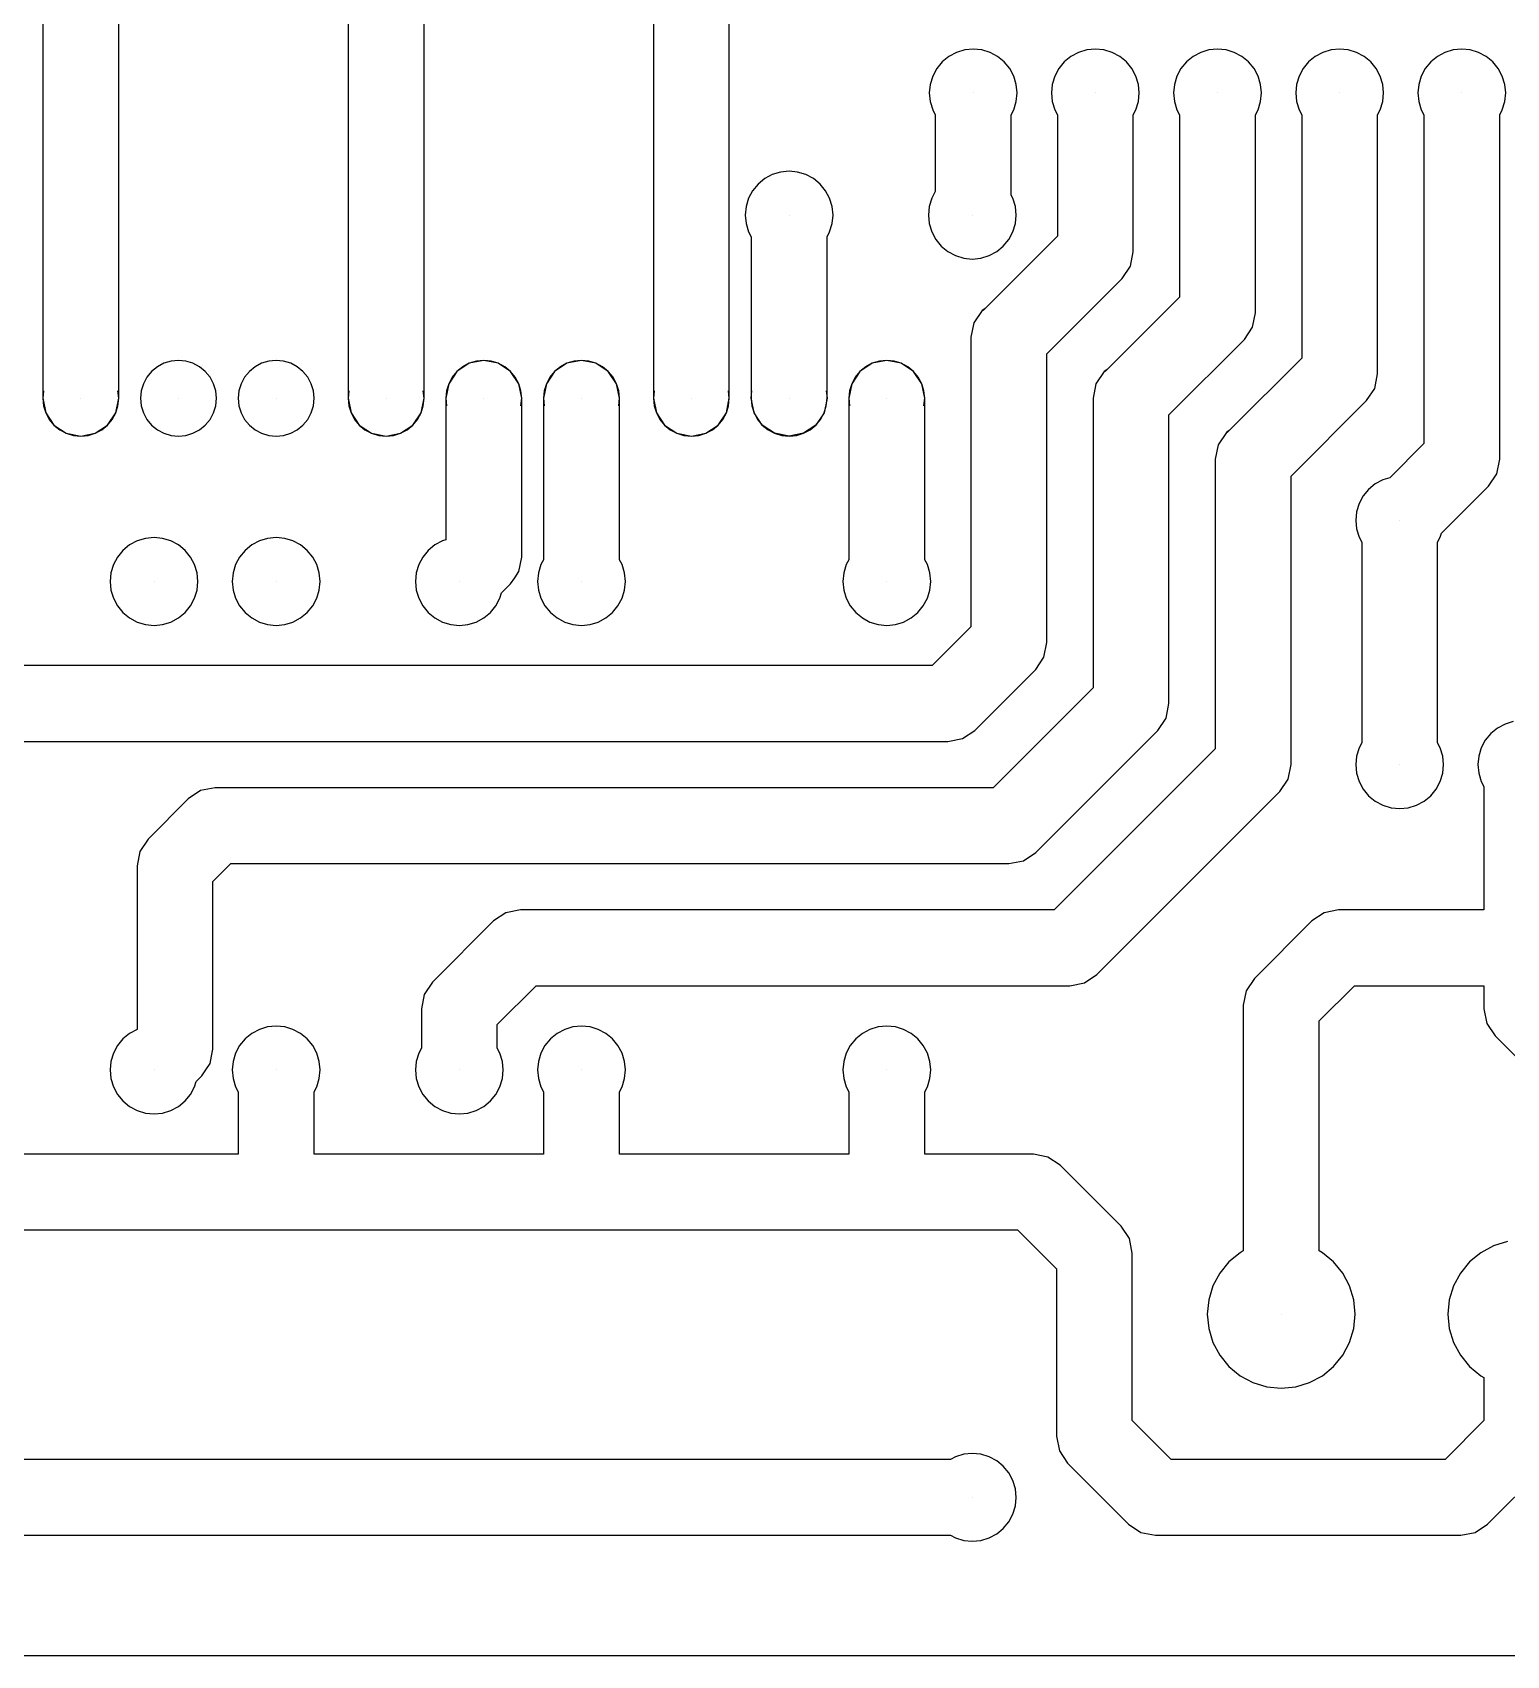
# Model space of a CAD drawing. Extents: x 1.8 to 92.2, y 1.8 to 69.3.
# Drawn here: x 22.36 to 53.02, y 1.79 to 35.55 of the extents above; entities that cross this region are included whole.
import ezdxf

# ---------------------------------------------------------------- set-up
doc = ezdxf.new("R2010")
doc.units = 0
doc.header["$LTSCALE"] = 0.000394
doc.header["$PDMODE"] = 35
doc.header["$PDSIZE"] = 0.000315
doc.layers.add('PLAN_1', color=7, linetype='CONTINUOUS')

msp = doc.modelspace()

# ---------------------------------------------------------------- linework, layer by layer
at = {"layer": 'PLAN_1', "color": 7}
for p, q in [((30.506939, 27.939997), (30.506939, 41.401997)), ((28.929001, 41.075199), (28.929001, 27.939997)), ((36.856937, 27.939997), (36.856937, 38.861996)), ((35.279003, 38.535194), (35.279003, 27.939997)), ((22.579002, 36.067997), (22.579002, 27.939997)), ((24.156944, 27.939997), (24.156944, 35.741199)), ((41.580738, 35.133892), (41.422817, 35.049484)), ((41.75209, 35.185875), (41.580738, 35.133892)), ((41.93029, 35.203423), (41.75209, 35.185875)), ((42.10849, 35.185875), (41.93029, 35.203423)), ((42.279842, 35.133892), (42.10849, 35.185875)), ((42.437763, 35.049484), (42.279842, 35.133892)), ((44.120739, 35.133892), (43.962818, 35.049484)), ((44.292091, 35.185875), (44.120739, 35.133892)), ((44.470291, 35.203423), (44.292091, 35.185875)), ((44.648491, 35.185875), (44.470291, 35.203423)), ((44.819843, 35.133892), (44.648491, 35.185875)), ((44.977764, 35.049484), (44.819843, 35.133892)), ((46.66074, 35.133892), (46.502819, 35.049484)), ((46.832092, 35.185875), (46.66074, 35.133892)), ((47.010292, 35.203423), (46.832092, 35.185875)), ((47.188492, 35.185875), (47.010292, 35.203423)), ((47.359844, 35.133892), (47.188492, 35.185875)), ((47.517765, 35.049484), (47.359844, 35.133892)), ((49.200737, 35.133892), (49.042816, 35.049484)), ((49.372089, 35.185875), (49.200737, 35.133892)), ((49.550289, 35.203423), (49.372089, 35.185875)), ((49.728489, 35.185875), (49.550289, 35.203423)), ((49.899841, 35.133892), (49.728489, 35.185875)), ((50.057762, 35.049484), (49.899841, 35.133892)), ((51.740738, 35.133892), (51.582817, 35.049484)), ((51.91209, 35.185875), (51.740738, 35.133892)), ((52.09029, 35.203423), (51.91209, 35.185875)), ((52.26849, 35.185875), (52.09029, 35.203423)), ((52.439842, 35.133892), (52.26849, 35.185875)), ((52.597763, 35.049484), (52.439842, 35.133892)), ((41.170803, 34.79747), (41.086395, 34.639549)), ((41.284401, 34.935886), (41.170803, 34.79747)), ((41.422817, 35.049484), (41.284401, 34.935886)), ((42.57618, 34.935886), (42.437763, 35.049484)), ((42.689777, 34.79747), (42.57618, 34.935886)), ((42.774185, 34.639549), (42.689777, 34.79747)), ((43.710804, 34.79747), (43.626396, 34.639549)), ((43.824402, 34.935886), (43.710804, 34.79747)), ((43.962818, 35.049484), (43.824402, 34.935886)), ((45.11618, 34.935886), (44.977764, 35.049484)), ((45.229778, 34.79747), (45.11618, 34.935886)), ((45.314186, 34.639549), (45.229778, 34.79747)), ((46.250805, 34.79747), (46.166397, 34.639549)), ((46.364403, 34.935886), (46.250805, 34.79747)), ((46.502819, 35.049484), (46.364403, 34.935886)), ((47.656181, 34.935886), (47.517765, 35.049484)), ((47.769779, 34.79747), (47.656181, 34.935886)), ((47.854187, 34.639549), (47.769779, 34.79747)), ((48.790802, 34.79747), (48.706394, 34.639549)), ((48.9044, 34.935886), (48.790802, 34.79747)), ((49.042816, 35.049484), (48.9044, 34.935886)), ((50.196178, 34.935886), (50.057762, 35.049484)), ((50.309776, 34.79747), (50.196178, 34.935886)), ((50.394184, 34.639549), (50.309776, 34.79747)), ((51.330803, 34.79747), (51.246395, 34.639549)), ((51.444401, 34.935886), (51.330803, 34.79747)), ((51.582817, 35.049484), (51.444401, 34.935886)), ((52.736179, 34.935886), (52.597763, 35.049484)), ((52.849777, 34.79747), (52.736179, 34.935886)), ((52.934185, 34.639549), (52.849777, 34.79747)), ((41.034412, 34.468197), (41.016861, 34.289997)), ((41.086395, 34.639549), (41.034412, 34.468197)), ((42.826168, 34.468197), (42.774185, 34.639549)), ((42.843716, 34.289997), (42.826168, 34.468197)), ((43.574413, 34.468197), (43.556862, 34.289997)), ((43.626396, 34.639549), (43.574413, 34.468197)), ((45.366169, 34.468197), (45.314186, 34.639549)), ((45.383717, 34.289997), (45.366169, 34.468197)), ((46.114414, 34.468197), (46.096863, 34.289997)), ((46.166397, 34.639549), (46.114414, 34.468197)), ((47.90617, 34.468197), (47.854187, 34.639549)), ((47.923717, 34.289997), (47.90617, 34.468197)), ((48.654411, 34.468197), (48.636864, 34.289997)), ((48.706394, 34.639549), (48.654411, 34.468197)), ((50.446167, 34.468197), (50.394184, 34.639549)), ((50.463715, 34.289997), (50.446167, 34.468197)), ((51.194412, 34.468197), (51.176865, 34.289997)), ((51.246395, 34.639549), (51.194412, 34.468197)), ((52.986168, 34.468197), (52.934185, 34.639549)), ((53.003716, 34.289997), (52.986168, 34.468197)), ((41.016861, 34.289997), (41.034412, 34.111797)), ((41.034412, 34.111797), (41.086395, 33.940445)), ((42.774185, 33.940445), (42.826168, 34.111797)), ((42.826168, 34.111797), (42.843716, 34.289997)), ((43.556862, 34.289997), (43.574413, 34.111797)), ((43.574413, 34.111797), (43.626396, 33.940445)), ((45.314186, 33.940445), (45.366169, 34.111797)), ((45.366169, 34.111797), (45.383717, 34.289997)), ((46.096863, 34.289997), (46.114414, 34.111797)), ((46.114414, 34.111797), (46.166397, 33.940445)), ((47.854187, 33.940445), (47.90617, 34.111797)), ((47.90617, 34.111797), (47.923717, 34.289997)), ((48.636864, 34.289997), (48.654411, 34.111797)), ((48.654411, 34.111797), (48.706394, 33.940445)), ((50.394184, 33.940445), (50.446167, 34.111797)), ((50.446167, 34.111797), (50.463715, 34.289997)), ((51.176865, 34.289997), (51.194412, 34.111797)), ((51.194412, 34.111797), (51.246395, 33.940445)), ((52.934185, 33.940445), (52.986168, 34.111797)), ((52.986168, 34.111797), (53.003716, 34.289997)), ((41.086395, 33.940445), (41.141323, 33.837681)), ((41.141323, 33.837681), (41.141323, 32.240337)), ((42.719257, 33.837681), (42.774185, 33.940445)), ((42.719257, 32.164299), (42.719257, 33.837681)), ((43.626396, 33.940445), (43.681324, 33.837681)), ((43.681324, 33.837681), (43.681324, 31.314798)), ((45.259258, 33.837681), (45.314186, 33.940445)), ((45.259258, 30.987997), (45.259258, 33.837681)), ((46.166397, 33.940445), (46.221325, 33.837681)), ((46.221325, 33.837681), (46.221325, 30.044798)), ((47.799259, 33.837681), (47.854187, 33.940445)), ((47.799259, 29.717997), (47.799259, 33.837681)), ((48.706394, 33.940445), (48.761322, 33.837681)), ((48.761322, 33.837681), (48.761322, 28.774799)), ((50.339256, 33.837681), (50.394184, 33.940445)), ((50.339256, 28.447998), (50.339256, 33.837681)), ((51.246395, 33.940445), (51.301323, 33.837681)), ((51.301323, 33.837681), (51.301323, 26.996799)), ((52.879257, 33.837681), (52.934185, 33.940445)), ((52.879257, 26.669998), (52.879257, 33.837681)), ((37.592499, 32.509483), (37.454082, 32.395889)), ((37.75042, 32.593895), (37.592499, 32.509483)), ((37.921772, 32.645874), (37.75042, 32.593895)), ((38.099972, 32.663425), (37.921772, 32.645874)), ((38.278172, 32.645874), (38.099972, 32.663425)), ((38.449524, 32.593895), (38.278172, 32.645874)), ((38.607445, 32.509483), (38.449524, 32.593895)), ((38.745861, 32.395889), (38.607445, 32.509483)), ((37.256077, 32.099552), (37.204094, 31.9282)), ((37.340485, 32.257473), (37.256077, 32.099552)), ((37.454082, 32.395889), (37.340485, 32.257473)), ((38.859459, 32.257469), (38.745861, 32.395889)), ((38.943867, 32.099552), (38.859459, 32.257469)), ((38.99585, 31.9282), (38.943867, 32.099552)), ((41.066074, 32.099552), (41.014091, 31.9282)), ((41.141323, 32.240337), (41.066074, 32.099552)), ((42.753864, 32.099552), (42.719257, 32.164299)), ((42.805847, 31.9282), (42.753864, 32.099552)), ((37.204094, 31.9282), (37.186546, 31.749998)), ((37.186546, 31.749998), (37.204094, 31.571796)), ((39.013397, 31.749998), (38.99585, 31.9282)), ((38.99585, 31.571796), (39.013397, 31.749998)), ((41.014091, 31.9282), (40.996544, 31.749998)), ((40.996544, 31.749998), (41.014091, 31.571796)), ((42.823395, 31.749998), (42.805847, 31.9282)), ((42.805847, 31.571796), (42.823395, 31.749998)), ((37.204094, 31.571796), (37.256077, 31.400444)), ((37.256077, 31.400444), (37.311005, 31.29768)), ((38.888939, 31.29768), (38.943867, 31.400444)), ((38.943867, 31.400444), (38.99585, 31.571796)), ((41.014091, 31.571796), (41.066074, 31.400444)), ((41.066074, 31.400444), (41.150482, 31.242525)), ((42.669456, 31.242525), (42.753864, 31.400444)), ((42.753864, 31.400444), (42.805847, 31.571796)), ((37.311005, 31.29768), (37.311005, 27.939997)), ((38.888939, 27.939997), (38.888939, 31.29768)), ((41.150482, 31.242525), (41.26408, 31.104107)), ((41.26408, 31.104107), (41.402496, 30.990511)), ((43.681324, 31.314798), (42.175327, 29.808802)), ((42.417442, 30.990511), (42.555859, 31.104107)), ((42.555859, 31.104107), (42.669456, 31.242525)), ((41.402496, 30.990511), (41.560417, 30.906101)), ((41.560417, 30.906101), (41.73177, 30.854122)), ((41.73177, 30.854122), (41.909969, 30.836571)), ((41.909969, 30.836571), (42.088169, 30.854122)), ((42.088169, 30.854122), (42.259521, 30.906101)), ((42.259521, 30.906101), (42.417442, 30.990511)), ((45.199203, 30.686073), (45.259258, 30.987997)), ((43.460938, 28.862875), (45.028992, 30.431334)), ((45.028992, 30.431334), (45.199203, 30.686073)), ((42.114086, 29.767881), (41.943058, 29.511923)), ((42.175327, 29.808802), (42.114086, 29.767881)), ((42.134407, 29.767881), (42.175327, 29.808802)), ((46.221325, 30.044798), (44.715336, 28.538809)), ((47.739204, 29.416073), (47.799259, 29.717997)), ((41.943058, 29.511923), (41.883003, 29.209997)), ((47.568993, 29.161333), (47.739204, 29.416073)), ((41.883003, 29.209997), (41.883003, 23.1868)), ((46.000935, 27.592871), (47.568993, 29.161333)), ((25.246071, 28.713804), (25.098068, 28.668907)), ((25.399994, 28.728964), (25.246071, 28.713804)), ((25.553917, 28.713804), (25.399994, 28.728964)), ((25.70192, 28.668907), (25.553917, 28.713804)), ((27.278046, 28.713804), (27.130043, 28.668907)), ((27.431969, 28.728964), (27.278046, 28.713804)), ((27.585892, 28.713804), (27.431969, 28.728964)), ((27.733894, 28.668907), (27.585892, 28.713804)), ((31.749969, 28.728964), (31.448044, 28.668907)), ((31.59605, 28.713804), (31.448044, 28.668907)), ((31.749969, 28.728964), (31.59605, 28.713804)), ((31.903889, 28.713804), (31.749969, 28.728964)), ((32.051895, 28.668907), (31.749969, 28.728964)), ((32.051895, 28.668907), (31.903889, 28.713804)), ((33.781971, 28.728964), (33.480045, 28.668907)), ((33.628052, 28.713804), (33.480045, 28.668907)), ((33.781971, 28.728964), (33.628052, 28.713804)), ((33.93589, 28.713804), (33.781971, 28.728964)), ((34.083897, 28.668907), (33.781971, 28.728964)), ((34.083897, 28.668907), (33.93589, 28.713804)), ((40.131969, 28.728964), (39.830044, 28.668907)), ((39.97805, 28.713804), (39.830044, 28.668907)), ((40.131969, 28.728964), (39.97805, 28.713804)), ((40.285889, 28.713804), (40.131969, 28.728964)), ((40.433895, 28.668907), (40.131969, 28.728964)), ((40.433895, 28.668907), (40.285889, 28.713804)), ((43.460938, 22.859999), (43.460938, 28.862875)), ((48.761322, 28.774799), (47.255325, 27.268803)), ((24.743988, 28.378323), (24.671082, 28.241922)), ((24.84211, 28.497881), (24.743988, 28.378323)), ((24.96167, 28.595999), (24.84211, 28.497881)), ((25.098068, 28.668907), (24.96167, 28.595999)), ((25.838318, 28.595999), (25.70192, 28.668907)), ((25.957878, 28.497881), (25.838318, 28.595999)), ((26.056, 28.378323), (25.957878, 28.497881)), ((26.128906, 28.241922), (26.056, 28.378323)), ((26.775963, 28.378323), (26.703056, 28.241922)), ((26.874084, 28.497881), (26.775963, 28.378323)), ((26.993645, 28.595999), (26.874084, 28.497881)), ((27.130043, 28.668907), (26.993645, 28.595999)), ((27.870293, 28.595999), (27.733894, 28.668907)), ((27.989853, 28.497881), (27.870293, 28.595999)), ((28.087975, 28.378323), (27.989853, 28.497881)), ((28.160881, 28.241922), (28.087975, 28.378323)), ((31.192085, 28.497881), (31.021057, 28.241922)), ((31.093967, 28.378323), (31.021057, 28.241922)), ((31.192085, 28.497881), (31.093967, 28.378323)), ((31.448044, 28.668907), (31.192085, 28.497881)), ((31.311642, 28.595999), (31.192085, 28.497881)), ((31.448044, 28.668907), (31.311642, 28.595999)), ((32.188297, 28.595999), (32.051895, 28.668907)), ((32.307854, 28.497881), (32.051895, 28.668907)), ((32.307854, 28.497881), (32.188297, 28.595999)), ((32.405972, 28.378323), (32.307854, 28.497881)), ((32.478882, 28.241922), (32.307854, 28.497881)), ((32.478882, 28.241922), (32.405972, 28.378323)), ((33.224087, 28.497881), (33.053059, 28.241922)), ((33.125969, 28.378323), (33.053059, 28.241922)), ((33.224087, 28.497881), (33.125969, 28.378323)), ((33.480045, 28.668907), (33.224087, 28.497881)), ((33.343643, 28.595999), (33.224087, 28.497881)), ((33.480045, 28.668907), (33.343643, 28.595999)), ((34.220299, 28.595999), (34.083897, 28.668907)), ((34.339855, 28.497881), (34.083897, 28.668907)), ((34.339855, 28.497881), (34.220299, 28.595999)), ((34.437973, 28.378323), (34.339855, 28.497881)), ((34.510883, 28.241922), (34.339855, 28.497881)), ((34.510883, 28.241922), (34.437973, 28.378323)), ((39.574085, 28.497881), (39.403057, 28.241922)), ((39.475967, 28.378323), (39.403057, 28.241922)), ((39.574085, 28.497881), (39.475967, 28.378323)), ((39.830044, 28.668907), (39.574085, 28.497881)), ((39.693642, 28.595999), (39.574085, 28.497881)), ((39.830044, 28.668907), (39.693642, 28.595999)), ((40.570297, 28.595999), (40.433895, 28.668907)), ((40.689854, 28.497881), (40.433895, 28.668907)), ((40.689854, 28.497881), (40.570297, 28.595999)), ((40.787971, 28.378323), (40.689854, 28.497881)), ((40.860882, 28.241922), (40.689854, 28.497881)), ((40.860882, 28.241922), (40.787971, 28.378323)), ((44.654083, 28.497881), (44.483055, 28.241922)), ((44.715336, 28.538809), (44.654083, 28.497881)), ((44.674408, 28.497881), (44.715336, 28.538809)), ((50.279202, 28.146074), (50.339256, 28.447998)), ((22.594162, 28.093916), (22.579002, 27.939997)), ((24.156944, 27.939997), (24.141785, 28.093916)), ((24.626183, 28.093916), (24.611023, 27.939997)), ((24.671082, 28.241922), (24.626183, 28.093916)), ((26.173805, 28.093916), (26.128906, 28.241922)), ((26.188965, 27.939997), (26.173805, 28.093916)), ((26.658157, 28.093916), (26.642998, 27.939997)), ((26.703056, 28.241922), (26.658157, 28.093916)), ((28.20578, 28.093916), (28.160881, 28.241922)), ((28.22094, 27.939997), (28.20578, 28.093916)), ((28.94416, 28.093916), (28.929001, 27.939997)), ((30.506939, 27.939997), (30.491779, 28.093916)), ((31.021057, 28.241922), (30.961002, 27.939997)), ((30.976162, 28.093916), (30.961002, 27.939997)), ((31.021057, 28.241922), (30.976162, 28.093916)), ((32.523777, 28.093916), (32.478882, 28.241922)), ((32.538937, 27.939997), (32.478882, 28.241922)), ((32.538937, 27.939997), (32.523777, 28.093916)), ((33.053059, 28.241922), (32.993004, 27.939997)), ((33.008163, 28.093916), (32.993004, 27.939997)), ((33.053059, 28.241922), (33.008163, 28.093916)), ((34.555779, 28.093916), (34.510883, 28.241922)), ((34.570938, 27.939997), (34.510883, 28.241922)), ((34.570938, 27.939997), (34.555779, 28.093916)), ((35.294163, 28.093916), (35.279003, 27.939997)), ((36.856937, 27.939997), (36.841778, 28.093916)), ((37.311005, 27.939997), (37.326164, 28.093916)), ((38.873779, 28.093916), (38.888939, 27.939997)), ((39.403057, 28.241922), (39.343002, 27.939997)), ((39.358162, 28.093916), (39.343002, 27.939997)), ((39.403057, 28.241922), (39.358162, 28.093916)), ((40.905777, 28.093916), (40.860882, 28.241922)), ((40.920937, 27.939997), (40.860882, 28.241922)), ((40.920937, 27.939997), (40.905777, 28.093916)), ((44.483055, 28.241922), (44.423, 27.939997)), ((50.10899, 27.891335), (50.279202, 28.146074)), ((22.579002, 27.939997), (22.594162, 27.786077)), ((22.579002, 27.939997), (22.639061, 27.638071)), ((22.594162, 27.786077), (22.639061, 27.638071)), ((24.096886, 27.638071), (24.156944, 27.939997)), ((24.096886, 27.638071), (24.141785, 27.786077)), ((24.141785, 27.786077), (24.156944, 27.939997)), ((24.611023, 27.939997), (24.626183, 27.786077)), ((24.626183, 27.786077), (24.671082, 27.638071)), ((26.128906, 27.638071), (26.173805, 27.786077)), ((26.173805, 27.786077), (26.188965, 27.939997)), ((26.642998, 27.939997), (26.658157, 27.786077)), ((26.658157, 27.786077), (26.703056, 27.638071)), ((28.160881, 27.638071), (28.20578, 27.786077)), ((28.20578, 27.786077), (28.22094, 27.939997)), ((28.929001, 27.939997), (28.94416, 27.786077)), ((28.929001, 27.939997), (28.989059, 27.638071)), ((28.94416, 27.786077), (28.989059, 27.638071)), ((30.446884, 27.638071), (30.506939, 27.939997)), ((30.446884, 27.638071), (30.491779, 27.786077)), ((30.491779, 27.786077), (30.506939, 27.939997)), ((30.961002, 27.939997), (30.961002, 24.994699)), ((30.961002, 27.939997), (30.976162, 27.786077)), ((32.523777, 27.786077), (32.538937, 27.939997)), ((32.538937, 24.637999), (32.538937, 27.939997)), ((32.993004, 27.939997), (32.993004, 24.582315)), ((32.993004, 27.939997), (33.008163, 27.786077)), ((34.555779, 27.786077), (34.570938, 27.939997)), ((34.570938, 24.582315), (34.570938, 27.939997)), ((35.279003, 27.939997), (35.294163, 27.786077)), ((35.279003, 27.939997), (35.339058, 27.638071)), ((35.294163, 27.786077), (35.339058, 27.638071)), ((36.796883, 27.638071), (36.856937, 27.939997)), ((36.796883, 27.638071), (36.841778, 27.786077)), ((36.841778, 27.786077), (36.856937, 27.939997)), ((37.371059, 27.638071), (37.311005, 27.939997)), ((37.311005, 27.939997), (37.326164, 27.786077)), ((37.326164, 27.786077), (37.371059, 27.638071)), ((38.888939, 27.939997), (38.828884, 27.638071)), ((38.828884, 27.638071), (38.873779, 27.786077)), ((38.873779, 27.786077), (38.888939, 27.939997)), ((39.343002, 27.939997), (39.343002, 24.582315)), ((39.343002, 27.939997), (39.358162, 27.786077)), ((40.905777, 27.786077), (40.920937, 27.939997)), ((40.920937, 24.582315), (40.920937, 27.939997)), ((44.423, 27.939997), (44.423, 21.9168)), ((48.540936, 26.322876), (50.10899, 27.891335)), ((22.639061, 27.638071), (22.711967, 27.501671)), ((22.639061, 27.638071), (22.810089, 27.382113)), ((22.711967, 27.501671), (22.810089, 27.382113)), ((22.810089, 27.382113), (22.929649, 27.283995)), ((22.810089, 27.382113), (23.066048, 27.211086)), ((23.669899, 27.211086), (23.925858, 27.382113)), ((23.806297, 27.283995), (23.925858, 27.382113)), ((23.925858, 27.382113), (24.096886, 27.638071)), ((23.925858, 27.382113), (24.023979, 27.501669)), ((24.023979, 27.501669), (24.096886, 27.638071)), ((24.671082, 27.638071), (24.743988, 27.501671)), ((24.743988, 27.501671), (24.84211, 27.382113)), ((24.84211, 27.382113), (24.96167, 27.283995)), ((25.838318, 27.283995), (25.957878, 27.382113)), ((25.957878, 27.382113), (26.056, 27.501669)), ((26.056, 27.501669), (26.128906, 27.638071)), ((26.703056, 27.638071), (26.775963, 27.501671)), ((26.775963, 27.501671), (26.874084, 27.382113)), ((26.874084, 27.382113), (26.993645, 27.283995)), ((27.870293, 27.283995), (27.989853, 27.382113)), ((27.989853, 27.382113), (28.087975, 27.501669)), ((28.087975, 27.501669), (28.160881, 27.638071)), ((28.989059, 27.638071), (29.061966, 27.501671)), ((28.989059, 27.638071), (29.160088, 27.382113)), ((29.061966, 27.501671), (29.160088, 27.382113)), ((29.160088, 27.382113), (29.279648, 27.283995)), ((29.160088, 27.382113), (29.416046, 27.211086)), ((30.019897, 27.211086), (30.275856, 27.382113)), ((30.1563, 27.283995), (30.275856, 27.382113)), ((30.275856, 27.382113), (30.446884, 27.638071)), ((30.275856, 27.382113), (30.373974, 27.501669)), ((30.373974, 27.501669), (30.446884, 27.638071)), ((35.339058, 27.638071), (35.411968, 27.501671)), ((35.339058, 27.638071), (35.510086, 27.382113)), ((35.411968, 27.501671), (35.510086, 27.382113)), ((35.510086, 27.382113), (35.629642, 27.283995)), ((35.510086, 27.382113), (35.766045, 27.211086)), ((36.369896, 27.211086), (36.625854, 27.382113)), ((36.506298, 27.283995), (36.625854, 27.382113)), ((36.625854, 27.382113), (36.796883, 27.638071)), ((36.625854, 27.382113), (36.723972, 27.501669)), ((36.723972, 27.501669), (36.796883, 27.638071)), ((37.542088, 27.382113), (37.371059, 27.638071)), ((37.371059, 27.638071), (37.44397, 27.501671)), ((37.44397, 27.501671), (37.542088, 27.382113)), ((37.798046, 27.211086), (37.542088, 27.382113)), ((37.542088, 27.382113), (37.661644, 27.283995)), ((38.657856, 27.382113), (38.401897, 27.211086)), ((38.5383, 27.283995), (38.657856, 27.382113)), ((38.828884, 27.638071), (38.657856, 27.382113)), ((38.657856, 27.382113), (38.755974, 27.501669)), ((38.755974, 27.501669), (38.828884, 27.638071)), ((46.000935, 21.589998), (46.000935, 27.592871)), ((22.929649, 27.283995), (23.066048, 27.211086)), ((23.066048, 27.211086), (23.21405, 27.166189)), ((23.066048, 27.211086), (23.367973, 27.15103)), ((23.21405, 27.166189), (23.367973, 27.15103)), ((23.367973, 27.15103), (23.669899, 27.211086)), ((23.367973, 27.15103), (23.521896, 27.166189)), ((23.521896, 27.166189), (23.669899, 27.211086)), ((23.669899, 27.211086), (23.806297, 27.283995)), ((24.96167, 27.283995), (25.098068, 27.211086)), ((25.098068, 27.211086), (25.246071, 27.166189)), ((25.246071, 27.166189), (25.399994, 27.15103)), ((25.399994, 27.15103), (25.553917, 27.166189)), ((25.553917, 27.166189), (25.70192, 27.211086)), ((25.70192, 27.211086), (25.838318, 27.283995)), ((26.993645, 27.283995), (27.130043, 27.211086)), ((27.130043, 27.211086), (27.278046, 27.166189)), ((27.278046, 27.166189), (27.431969, 27.15103)), ((27.431969, 27.15103), (27.585892, 27.166189)), ((27.585892, 27.166189), (27.733894, 27.211086)), ((27.733894, 27.211086), (27.870293, 27.283995)), ((29.279648, 27.283995), (29.416046, 27.211086)), ((29.416046, 27.211086), (29.564049, 27.166189)), ((29.416046, 27.211086), (29.717972, 27.15103)), ((29.564049, 27.166189), (29.717972, 27.15103)), ((29.717972, 27.15103), (30.019897, 27.211086)), ((29.717972, 27.15103), (29.871895, 27.166189)), ((29.871895, 27.166189), (30.019897, 27.211086)), ((30.019897, 27.211086), (30.1563, 27.283995)), ((35.629642, 27.283995), (35.766045, 27.211086)), ((35.766045, 27.211086), (35.914051, 27.166189)), ((35.766045, 27.211086), (36.06797, 27.15103)), ((35.914051, 27.166189), (36.06797, 27.15103)), ((36.06797, 27.15103), (36.369896, 27.211086)), ((36.06797, 27.15103), (36.221889, 27.166189)), ((36.221889, 27.166189), (36.369896, 27.211086)), ((36.369896, 27.211086), (36.506298, 27.283995)), ((37.661644, 27.283995), (37.798046, 27.211086)), ((38.099972, 27.15103), (37.798046, 27.211086)), ((37.798046, 27.211086), (37.946053, 27.166189)), ((37.946053, 27.166189), (38.099972, 27.15103)), ((38.401897, 27.211086), (38.099972, 27.15103)), ((38.099972, 27.15103), (38.253891, 27.166189)), ((38.253891, 27.166189), (38.401897, 27.211086)), ((38.401897, 27.211086), (38.5383, 27.283995)), ((47.194084, 27.227882), (47.023056, 26.971924)), ((47.255325, 27.268803), (47.194084, 27.227882)), ((47.214405, 27.227882), (47.255325, 27.268803)), ((47.023056, 26.971924), (46.963001, 26.669998)), ((46.963001, 26.669998), (46.963001, 25.399998)), ((51.301323, 26.996799), (50.591091, 26.286568)), ((52.819202, 26.368073), (52.879257, 26.669998)), ((52.648174, 26.112114), (52.819202, 26.368073)), ((48.540936, 25.399998), (48.540936, 26.322876)), ((50.154079, 26.045889), (50.040482, 25.907471)), ((50.292496, 26.159485), (50.154079, 26.045889)), ((50.450417, 26.243895), (50.292496, 26.159485)), ((50.591091, 26.286568), (50.450417, 26.243895)), ((51.668842, 25.132782), (52.648174, 26.112114)), ((49.956074, 25.749552), (49.904091, 25.578199)), ((50.040482, 25.907471), (49.956074, 25.749552)), ((46.963001, 25.399998), (46.963001, 20.646799)), ((48.540936, 20.319998), (48.540936, 25.399998)), ((49.904091, 25.578199), (49.886543, 25.399998)), ((49.886543, 25.399998), (49.904091, 25.221796)), ((24.713768, 25.025873), (24.542412, 24.973894)), ((24.891968, 25.043425), (24.713768, 25.025873)), ((25.070168, 25.025873), (24.891968, 25.043425)), ((25.241524, 24.973894), (25.070168, 25.025873)), ((27.253769, 25.025873), (27.082413, 24.973894)), ((27.431969, 25.043425), (27.253769, 25.025873)), ((27.610168, 25.025873), (27.431969, 25.043425)), ((27.781525, 24.973894), (27.610168, 25.025873)), ((30.961002, 24.994699), (30.892418, 24.973894)), ((49.904091, 25.221796), (49.956074, 25.050444)), ((49.956074, 25.050444), (50.011002, 24.94768)), ((51.588936, 24.94768), (51.643864, 25.050444)), ((51.643864, 25.050444), (51.668842, 25.132782)), ((24.246078, 24.775888), (24.132484, 24.63747)), ((24.384491, 24.889484), (24.246078, 24.775888)), ((24.542412, 24.973894), (24.384491, 24.889484)), ((25.399437, 24.889484), (25.241524, 24.973894)), ((25.537857, 24.775888), (25.399437, 24.889484)), ((25.651451, 24.63747), (25.537857, 24.775888)), ((26.786079, 24.775888), (26.672485, 24.63747)), ((26.924492, 24.889484), (26.786079, 24.775888)), ((27.082413, 24.973894), (26.924492, 24.889484)), ((27.939438, 24.889484), (27.781525, 24.973894)), ((28.077858, 24.775888), (27.939438, 24.889484)), ((28.191452, 24.63747), (28.077858, 24.775888)), ((30.596081, 24.775888), (30.482483, 24.63747)), ((30.734497, 24.889484), (30.596081, 24.775888)), ((30.892418, 24.973894), (30.734497, 24.889484)), ((50.011002, 24.94768), (50.011002, 20.772316)), ((51.588936, 20.772316), (51.588936, 24.94768)), ((23.996094, 24.308199), (23.978539, 24.129997)), ((24.048073, 24.479551), (23.996094, 24.308199)), ((24.132484, 24.63747), (24.048073, 24.479551)), ((25.735863, 24.479551), (25.651451, 24.63747)), ((25.787842, 24.308199), (25.735863, 24.479551)), ((25.805397, 24.129997), (25.787842, 24.308199)), ((26.536095, 24.308199), (26.518539, 24.129997)), ((26.588074, 24.479551), (26.536095, 24.308199)), ((26.672485, 24.63747), (26.588074, 24.479551)), ((28.275864, 24.479551), (28.191452, 24.63747)), ((28.327843, 24.308199), (28.275864, 24.479551)), ((28.345398, 24.129997), (28.327843, 24.308199)), ((30.346092, 24.308199), (30.328545, 24.129997)), ((30.398075, 24.479551), (30.346092, 24.308199)), ((30.482483, 24.63747), (30.398075, 24.479551)), ((32.393322, 24.208023), (32.478882, 24.336075)), ((32.478882, 24.336075), (32.538937, 24.637999)), ((32.886093, 24.308199), (32.868546, 24.129997)), ((32.938076, 24.479551), (32.886093, 24.308199)), ((32.993004, 24.582315), (32.938076, 24.479551)), ((34.625866, 24.479551), (34.570938, 24.582315)), ((34.677849, 24.308199), (34.625866, 24.479551)), ((34.695396, 24.129997), (34.677849, 24.308199)), ((39.236092, 24.308199), (39.218544, 24.129997)), ((39.288074, 24.479551), (39.236092, 24.308199)), ((39.343002, 24.582315), (39.288074, 24.479551)), ((40.975864, 24.479551), (40.920937, 24.582315)), ((41.027847, 24.308199), (40.975864, 24.479551)), ((41.045395, 24.129997), (41.027847, 24.308199)), ((23.978539, 24.129997), (23.996094, 23.951796)), ((25.787842, 23.951796), (25.805397, 24.129997)), ((26.518539, 24.129997), (26.536095, 23.951796)), ((28.327843, 23.951796), (28.345398, 24.129997)), ((30.328545, 24.129997), (30.346092, 23.951796)), ((32.119694, 23.891956), (32.307854, 24.080116)), ((32.307854, 24.080116), (32.393322, 24.208023)), ((32.868546, 24.129997), (32.886093, 23.951796)), ((34.677849, 23.951796), (34.695396, 24.129997)), ((39.218544, 24.129997), (39.236092, 23.951796)), ((41.027847, 23.951796), (41.045395, 24.129997)), ((23.996094, 23.951796), (24.048073, 23.780443)), ((24.048073, 23.780443), (24.132484, 23.622524)), ((25.651451, 23.622524), (25.735863, 23.780443)), ((25.735863, 23.780443), (25.787842, 23.951796)), ((26.536095, 23.951796), (26.588074, 23.780443)), ((26.588074, 23.780443), (26.672485, 23.622524)), ((28.191452, 23.622524), (28.275864, 23.780443)), ((28.275864, 23.780443), (28.327843, 23.951796)), ((30.346092, 23.951796), (30.398075, 23.780443)), ((30.398075, 23.780443), (30.482483, 23.622524)), ((32.001457, 23.622524), (32.085865, 23.780443)), ((32.085865, 23.780443), (32.119694, 23.891956)), ((32.886093, 23.951796), (32.938076, 23.780443)), ((32.938076, 23.780443), (33.022484, 23.622524)), ((34.541458, 23.622524), (34.625866, 23.780443)), ((34.625866, 23.780443), (34.677849, 23.951796)), ((39.236092, 23.951796), (39.288074, 23.780443)), ((39.288074, 23.780443), (39.372482, 23.622524)), ((40.891457, 23.622524), (40.975864, 23.780443)), ((40.975864, 23.780443), (41.027847, 23.951796)), ((24.132484, 23.622524), (24.246078, 23.484106)), ((24.246078, 23.484106), (24.384499, 23.37051)), ((24.384499, 23.37051), (24.542412, 23.2861)), ((25.241524, 23.2861), (25.399445, 23.37051)), ((25.399445, 23.37051), (25.537857, 23.484106)), ((25.537857, 23.484106), (25.651451, 23.622524)), ((26.672485, 23.622524), (26.786079, 23.484106)), ((26.786079, 23.484106), (26.9245, 23.37051)), ((26.9245, 23.37051), (27.082413, 23.2861)), ((27.781525, 23.2861), (27.939445, 23.37051)), ((27.939445, 23.37051), (28.077858, 23.484106)), ((28.077858, 23.484106), (28.191452, 23.622524)), ((30.482483, 23.622524), (30.596081, 23.484106)), ((30.596081, 23.484106), (30.734497, 23.37051)), ((30.734497, 23.37051), (30.892418, 23.2861)), ((31.591522, 23.2861), (31.749443, 23.37051)), ((31.749443, 23.37051), (31.887859, 23.484106)), ((31.887859, 23.484106), (32.001457, 23.622524)), ((33.022484, 23.622524), (33.136082, 23.484106)), ((33.136082, 23.484106), (33.274498, 23.37051)), ((33.274498, 23.37051), (33.432419, 23.2861)), ((34.131523, 23.2861), (34.289444, 23.37051)), ((34.289444, 23.37051), (34.42786, 23.484106)), ((34.42786, 23.484106), (34.541458, 23.622524)), ((39.372482, 23.622524), (39.48608, 23.484106)), ((39.48608, 23.484106), (39.624496, 23.37051)), ((39.624496, 23.37051), (39.782417, 23.2861)), ((40.481522, 23.2861), (40.639442, 23.37051)), ((40.639442, 23.37051), (40.777859, 23.484106)), ((40.777859, 23.484106), (40.891457, 23.622524)), ((24.542412, 23.2861), (24.713768, 23.234121)), ((24.713768, 23.234121), (24.891968, 23.21657)), ((24.891968, 23.21657), (25.070168, 23.234121)), ((25.070168, 23.234121), (25.241524, 23.2861)), ((27.082413, 23.2861), (27.253769, 23.234121)), ((27.253769, 23.234121), (27.431969, 23.21657)), ((27.431969, 23.21657), (27.610168, 23.234121)), ((27.610168, 23.234121), (27.781525, 23.2861)), ((30.892418, 23.2861), (31.06377, 23.234121)), ((31.06377, 23.234121), (31.24197, 23.21657)), ((31.24197, 23.21657), (31.42017, 23.234121)), ((31.42017, 23.234121), (31.591522, 23.2861)), ((33.432419, 23.2861), (33.603771, 23.234121)), ((33.603771, 23.234121), (33.781971, 23.21657)), ((33.781971, 23.21657), (33.960171, 23.234121)), ((33.960171, 23.234121), (34.131523, 23.2861)), ((39.782417, 23.2861), (39.95377, 23.234121)), ((39.95377, 23.234121), (40.131969, 23.21657)), ((40.131969, 23.21657), (40.310169, 23.234121)), ((40.310169, 23.234121), (40.481522, 23.2861)), ((41.883003, 23.1868), (41.075169, 22.378965)), ((43.400883, 22.558073), (43.460938, 22.859999)), ((41.075169, 22.378965), (19.811974, 22.378965)), ((41.959854, 21.032114), (43.229855, 22.302114)), ((43.229855, 22.302114), (43.400883, 22.558073)), ((44.423, 21.9168), (42.345169, 19.838966)), ((45.769852, 21.032114), (45.94088, 21.288073)), ((45.94088, 21.288073), (46.000935, 21.589998)), ((41.703896, 20.861088), (41.959854, 21.032114)), ((43.229855, 18.492115), (45.769852, 21.032114)), ((52.69408, 20.965889), (52.580482, 20.827471)), ((52.832497, 21.079485), (52.69408, 20.965889)), ((52.990417, 21.163895), (52.832497, 21.079485)), ((53.16177, 21.215874), (52.990417, 21.163895)), ((20.138771, 20.801031), (41.40197, 20.801031)), ((41.40197, 20.801031), (41.703896, 20.861088)), ((46.963001, 20.646799), (43.61517, 17.298965)), ((49.956074, 20.669552), (49.904091, 20.498199)), ((50.011002, 20.772316), (49.956074, 20.669552)), ((51.643864, 20.669552), (51.588936, 20.772316)), ((51.695847, 20.498199), (51.643864, 20.669552)), ((52.496075, 20.669552), (52.444092, 20.498199)), ((52.580482, 20.827471), (52.496075, 20.669552)), ((48.480881, 20.018072), (48.540936, 20.319998)), ((49.904091, 20.498199), (49.886543, 20.319998)), ((49.886543, 20.319998), (49.904091, 20.141796)), ((51.713394, 20.319998), (51.695847, 20.498199)), ((51.695847, 20.141796), (51.713394, 20.319998)), ((52.444092, 20.498199), (52.426544, 20.319998)), ((52.426544, 20.319998), (52.444092, 20.141796)), ((48.309853, 19.762114), (48.480881, 20.018072)), ((49.904091, 20.141796), (49.956074, 19.970444)), ((49.956074, 19.970444), (50.040482, 19.812525)), ((51.559456, 19.812525), (51.643864, 19.970444)), ((51.643864, 19.970444), (51.695847, 20.141796)), ((52.444092, 20.141796), (52.496075, 19.970444)), ((52.496075, 19.970444), (52.551003, 19.86768)), ((25.603241, 19.607035), (24.770966, 18.772223)), ((25.860046, 19.77891), (25.603241, 19.607035)), ((26.161972, 19.838966), (25.860046, 19.77891)), ((42.345169, 19.838966), (26.161972, 19.838966)), ((44.499855, 15.952114), (48.309853, 19.762114)), ((50.040482, 19.812525), (50.154079, 19.674107)), ((50.154079, 19.674107), (50.292496, 19.560511)), ((51.307442, 19.560511), (51.445858, 19.674107)), ((51.445858, 19.674107), (51.559456, 19.812525)), ((52.551003, 19.86768), (52.551003, 17.298965)), ((50.292496, 19.560511), (50.450417, 19.476101)), ((50.450417, 19.476101), (50.621769, 19.424122)), ((50.621769, 19.424122), (50.799969, 19.40657)), ((50.799969, 19.40657), (50.978168, 19.424122)), ((50.978168, 19.424122), (51.149521, 19.476101)), ((51.149521, 19.476101), (51.307442, 19.560511)), ((24.770966, 18.772223), (24.599937, 18.516264)), ((24.599937, 18.516264), (24.539879, 18.214338)), ((26.117821, 17.888245), (26.489479, 18.261032)), ((26.489479, 18.261032), (42.67197, 18.261032)), ((42.67197, 18.261032), (42.973896, 18.321089)), ((42.973896, 18.321089), (43.229855, 18.492115)), ((24.539879, 18.214338), (24.539879, 14.812541)), ((26.117821, 14.404338), (26.117821, 17.888245)), ((32.210045, 17.238909), (31.954086, 17.067883)), ((32.511971, 17.298965), (32.210045, 17.238909)), ((43.61517, 17.298965), (32.511971, 17.298965)), ((49.228043, 17.238909), (48.972084, 17.067883)), ((49.529968, 17.298965), (49.228043, 17.238909)), ((52.551003, 17.298965), (49.529968, 17.298965)), ((31.954086, 17.067883), (30.684086, 15.797883)), ((48.972084, 17.067883), (47.778286, 15.874083)), ((44.243896, 15.781088), (44.499855, 15.952114)), ((47.778286, 15.874083), (47.607258, 15.618123)), ((30.513058, 15.541924), (30.453003, 15.239999)), ((30.684086, 15.797883), (30.513058, 15.541924)), ((32.030937, 14.913197), (32.838772, 15.721031)), ((32.838772, 15.721031), (43.941971, 15.721031)), ((43.941971, 15.721031), (44.243896, 15.781088)), ((47.607258, 15.618123), (47.547203, 15.316198)), ((49.125137, 14.989397), (49.85677, 15.721031)), ((49.85677, 15.721031), (52.551003, 15.721031)), ((52.551003, 15.721031), (52.551003, 15.239999)), ((30.453003, 15.239999), (30.453003, 14.422317)), ((47.547203, 15.316198), (47.547203, 10.204111)), ((52.551003, 15.239999), (52.611057, 14.938074)), ((27.253769, 14.865874), (27.082413, 14.813895)), ((27.431969, 14.883426), (27.253769, 14.865874)), ((27.610168, 14.865874), (27.431969, 14.883426)), ((27.781525, 14.813895), (27.610168, 14.865874)), ((32.030937, 14.422317), (32.030937, 14.913197)), ((33.603771, 14.865874), (33.432419, 14.813895)), ((33.781971, 14.883426), (33.603771, 14.865874)), ((33.960171, 14.865874), (33.781971, 14.883426)), ((34.131523, 14.813895), (33.960171, 14.865874)), ((39.95377, 14.865874), (39.782417, 14.813895)), ((40.131969, 14.883426), (39.95377, 14.865874)), ((40.310169, 14.865874), (40.131969, 14.883426)), ((40.481522, 14.813895), (40.310169, 14.865874)), ((49.125137, 10.204112), (49.125137, 14.989397)), ((52.611057, 14.938074), (52.782085, 14.682115)), ((24.246078, 14.615889), (24.132484, 14.477471)), ((24.384491, 14.729486), (24.246078, 14.615889)), ((24.539879, 14.812541), (24.384491, 14.729486)), ((26.786079, 14.615889), (26.672485, 14.477471)), ((26.924492, 14.729486), (26.786079, 14.615889)), ((27.082413, 14.813895), (26.924492, 14.729486)), ((27.939438, 14.729486), (27.781525, 14.813895)), ((28.077858, 14.615889), (27.939438, 14.729486)), ((28.191452, 14.477471), (28.077858, 14.615889)), ((33.136082, 14.615889), (33.022484, 14.477471)), ((33.274498, 14.729486), (33.136082, 14.615889)), ((33.432419, 14.813895), (33.274498, 14.729486)), ((34.289444, 14.729486), (34.131523, 14.813895)), ((34.42786, 14.615889), (34.289444, 14.729486)), ((34.541458, 14.477471), (34.42786, 14.615889)), ((39.48608, 14.615889), (39.372482, 14.477471)), ((39.624496, 14.729486), (39.48608, 14.615889)), ((39.782417, 14.813895), (39.624496, 14.729486)), ((40.639442, 14.729486), (40.481522, 14.813895)), ((40.777859, 14.615889), (40.639442, 14.729486)), ((40.891457, 14.477471), (40.777859, 14.615889)), ((52.782085, 14.682115), (54.052086, 13.412114)), ((24.048073, 14.319551), (23.996094, 14.148199)), ((24.132484, 14.477471), (24.048073, 14.319551)), ((26.057106, 14.101436), (26.087814, 14.253482)), ((26.087814, 14.253482), (26.117821, 14.404338)), ((26.588074, 14.319551), (26.536095, 14.148199)), ((26.672485, 14.477471), (26.588074, 14.319551)), ((28.275864, 14.319551), (28.191452, 14.477471)), ((28.327843, 14.148199), (28.275864, 14.319551)), ((30.398075, 14.319551), (30.346092, 14.148199)), ((30.453003, 14.422317), (30.398075, 14.319551)), ((32.085865, 14.319551), (32.030937, 14.422317)), ((32.137848, 14.148199), (32.085865, 14.319551)), ((32.938076, 14.319551), (32.886093, 14.148199)), ((33.022484, 14.477471), (32.938076, 14.319551)), ((34.625866, 14.319551), (34.541458, 14.477471)), ((34.677849, 14.148199), (34.625866, 14.319551)), ((39.288074, 14.319551), (39.236092, 14.148199)), ((39.372482, 14.477471), (39.288074, 14.319551)), ((40.975864, 14.319551), (40.891457, 14.477471)), ((41.027847, 14.148199), (40.975864, 14.319551)), ((23.996094, 14.148199), (23.978539, 13.969998)), ((23.978539, 13.969998), (23.996094, 13.791798)), ((25.768875, 13.72928), (25.885101, 13.844828)), ((25.885101, 13.844828), (25.971848, 13.973838)), ((25.971848, 13.973838), (26.057106, 14.101436)), ((26.536095, 14.148199), (26.518539, 13.969998)), ((26.518539, 13.969998), (26.536095, 13.791798)), ((28.345398, 13.969998), (28.327843, 14.148199)), ((28.327843, 13.791798), (28.345398, 13.969998)), ((30.346092, 14.148199), (30.328545, 13.969998)), ((30.328545, 13.969998), (30.346092, 13.791798)), ((32.155396, 13.969998), (32.137848, 14.148199)), ((32.137848, 13.791798), (32.155396, 13.969998)), ((32.886093, 14.148199), (32.868546, 13.969998)), ((32.868546, 13.969998), (32.886093, 13.791798)), ((34.695396, 13.969998), (34.677849, 14.148199)), ((34.677849, 13.791798), (34.695396, 13.969998)), ((39.236092, 14.148199), (39.218544, 13.969998)), ((39.218544, 13.969998), (39.236092, 13.791798)), ((41.045395, 13.969998), (41.027847, 14.148199)), ((41.027847, 13.791798), (41.045395, 13.969998)), ((23.996094, 13.791798), (24.048073, 13.620445)), ((24.048073, 13.620445), (24.132484, 13.462525)), ((25.651451, 13.462525), (25.735863, 13.620445)), ((25.735863, 13.620445), (25.768875, 13.72928)), ((26.536095, 13.791798), (26.588074, 13.620445)), ((26.588074, 13.620445), (26.642998, 13.517692)), ((26.642998, 13.517692), (26.642998, 12.218966)), ((28.22094, 13.517692), (28.275864, 13.620445)), ((28.22094, 12.218966), (28.22094, 13.517692)), ((28.275864, 13.620445), (28.327843, 13.791798)), ((30.346092, 13.791798), (30.398075, 13.620445)), ((30.398075, 13.620445), (30.482483, 13.462525)), ((32.001457, 13.462525), (32.085865, 13.620445)), ((32.085865, 13.620445), (32.137848, 13.791798)), ((32.886093, 13.791798), (32.938076, 13.620445)), ((32.938076, 13.620445), (32.993004, 13.51768)), ((32.993004, 13.51768), (32.993004, 12.218966)), ((34.570938, 13.51768), (34.625866, 13.620445)), ((34.570938, 12.218966), (34.570938, 13.51768)), ((34.625866, 13.620445), (34.677849, 13.791798)), ((39.236092, 13.791798), (39.288074, 13.620445)), ((39.288074, 13.620445), (39.343002, 13.51768)), ((39.343002, 13.51768), (39.343002, 12.218966)), ((40.920937, 13.51768), (40.975864, 13.620445)), ((40.920937, 12.218966), (40.920937, 13.51768)), ((40.975864, 13.620445), (41.027847, 13.791798)), ((24.132484, 13.462525), (24.246078, 13.324107)), ((24.246078, 13.324107), (24.384499, 13.210511)), ((24.384499, 13.210511), (24.542412, 13.126101)), ((25.241524, 13.126101), (25.399445, 13.210511)), ((25.399445, 13.210511), (25.537857, 13.324108)), ((25.537857, 13.324108), (25.651451, 13.462525)), ((30.482483, 13.462525), (30.596081, 13.324107)), ((30.596081, 13.324107), (30.734497, 13.210511)), ((30.734497, 13.210511), (30.892418, 13.126101)), ((31.591522, 13.126101), (31.749443, 13.210511)), ((31.749443, 13.210511), (31.887859, 13.324108)), ((31.887859, 13.324108), (32.001457, 13.462525)), ((24.542412, 13.126101), (24.713768, 13.074122)), ((24.713768, 13.074122), (24.891968, 13.056571)), ((24.891968, 13.056571), (25.070168, 13.074122)), ((25.070168, 13.074122), (25.241524, 13.126101)), ((30.892418, 13.126101), (31.06377, 13.074122)), ((31.06377, 13.074122), (31.24197, 13.056571)), ((31.24197, 13.056571), (31.42017, 13.074122)), ((31.42017, 13.074122), (31.591522, 13.126101)), ((26.642998, 12.218966), (21.870941, 12.218966)), ((32.993004, 12.218966), (28.22094, 12.218966)), ((36.829971, 12.218966), (34.570938, 12.218966)), ((39.343002, 12.218966), (36.829971, 12.218966)), ((43.17997, 12.218966), (40.920937, 12.218966)), ((43.481895, 12.15891), (43.17997, 12.218966)), ((43.737854, 11.987884), (43.481895, 12.15891)), ((45.007854, 10.717883), (43.737854, 11.987884)), ((21.08197, 10.641032), (27.431969, 10.641032)), ((27.431969, 10.641032), (33.781971, 10.641032)), ((33.781971, 10.641032), (36.829971, 10.641032)), ((36.829971, 10.641032), (40.131969, 10.641032)), ((40.131969, 10.641032), (42.853168, 10.641032)), ((42.853168, 10.641032), (43.661003, 9.833198)), ((45.178883, 10.461924), (45.007854, 10.717883)), ((45.238937, 10.159999), (45.178883, 10.461924)), ((45.238937, 6.676801), (45.238937, 10.159999)), ((47.481556, 10.169022), (47.248451, 9.977718)), ((47.547203, 10.204111), (47.481556, 10.169022)), ((49.190784, 10.169023), (49.125137, 10.204112)), ((49.423889, 9.977718), (49.190784, 10.169023)), ((52.485355, 10.169022), (52.252251, 9.977718)), ((52.751301, 10.311173), (52.485355, 10.169022)), ((53.039867, 10.398709), (52.751301, 10.311173)), ((43.661003, 9.833198), (43.661003, 6.35)), ((47.248451, 9.977718), (47.057148, 9.744615)), ((49.615192, 9.744615), (49.423889, 9.977718)), ((52.252251, 9.977718), (52.060947, 9.744615)), ((46.914997, 9.478669), (46.827461, 9.190101)), ((47.057148, 9.744615), (46.914997, 9.478669)), ((49.757343, 9.478669), (49.615192, 9.744615)), ((49.844879, 9.190101), (49.757343, 9.478669)), ((51.918797, 9.478669), (51.831261, 9.190101)), ((52.060947, 9.744615), (51.918797, 9.478669)), ((46.827461, 9.190101), (46.797901, 8.889999)), ((49.874439, 8.889999), (49.844879, 9.190101)), ((51.831261, 9.190101), (51.801701, 8.889999)), ((46.797901, 8.889999), (46.827461, 8.589898)), ((49.844879, 8.589898), (49.874439, 8.889999)), ((51.801701, 8.889999), (51.831261, 8.589898)), ((46.827461, 8.589898), (46.914997, 8.30133)), ((49.757343, 8.30133), (49.844879, 8.589898)), ((51.831261, 8.589898), (51.918797, 8.30133)), ((46.914997, 8.30133), (47.057148, 8.035383)), ((49.615192, 8.035383), (49.757343, 8.30133)), ((51.918797, 8.30133), (52.060947, 8.035383)), ((47.057148, 8.035383), (47.248451, 7.80228)), ((47.248451, 7.80228), (47.481556, 7.610977)), ((49.190784, 7.610977), (49.423889, 7.80228)), ((49.423889, 7.80228), (49.615192, 8.035383)), ((52.060947, 8.035383), (52.252251, 7.80228)), ((52.252251, 7.80228), (52.485355, 7.610977)), ((47.481556, 7.610977), (47.747501, 7.468826)), ((47.747501, 7.468826), (48.036068, 7.381289)), ((48.636272, 7.381289), (48.924839, 7.468826)), ((48.924839, 7.468826), (49.190784, 7.610977)), ((52.485355, 7.610977), (52.551003, 7.575888)), ((52.551003, 7.575888), (52.551003, 6.676801)), ((48.036068, 7.381289), (48.33617, 7.351732)), ((48.33617, 7.351732), (48.636272, 7.381289)), ((46.046772, 5.868967), (45.238937, 6.676801)), ((52.551003, 6.676801), (51.743168, 5.868967)), ((43.661003, 6.35), (43.721058, 6.048075)), ((41.457649, 5.868967), (19.178566, 5.868967)), ((41.560417, 5.923897), (41.457649, 5.868967)), ((41.73177, 5.975876), (41.560417, 5.923897)), ((41.909969, 5.993427), (41.73177, 5.975876)), ((42.088169, 5.975876), (41.909969, 5.993427)), ((42.259521, 5.923897), (42.088169, 5.975876)), ((42.417442, 5.839487), (42.259521, 5.923897)), ((42.555859, 5.725891), (42.417442, 5.839487)), ((43.721058, 6.048075), (43.892086, 5.792116)), ((43.892086, 5.792116), (45.162086, 4.522116)), ((51.743168, 5.868967), (46.046772, 5.868967)), ((52.627853, 4.522116), (53.897854, 5.792116)), ((42.669456, 5.587473), (42.555859, 5.725891)), ((42.753864, 5.429554), (42.669456, 5.587473)), ((42.805847, 5.258201), (42.753864, 5.429554)), ((42.823395, 5.08), (42.805847, 5.258201)), ((42.805847, 4.901799), (42.823395, 5.08)), ((42.669456, 4.572527), (42.753864, 4.730446)), ((42.753864, 4.730446), (42.805847, 4.901799)), ((42.417442, 4.320513), (42.555859, 4.434109)), ((42.555859, 4.434109), (42.669456, 4.572527)), ((45.162086, 4.522116), (45.418045, 4.351089)), ((52.371895, 4.351089), (52.627853, 4.522116)), ((18.851852, 4.291033), (41.457649, 4.291033)), ((41.457649, 4.291033), (41.560417, 4.236103)), ((41.560417, 4.236103), (41.73177, 4.184124)), ((41.73177, 4.184124), (41.909969, 4.166573)), ((41.909969, 4.166573), (42.088169, 4.184124)), ((42.088169, 4.184124), (42.259521, 4.236103)), ((42.259521, 4.236103), (42.417442, 4.320513)), ((45.418045, 4.351089), (45.719971, 4.291033)), ((45.719971, 4.291033), (52.069969, 4.291033)), ((52.069969, 4.291033), (52.371895, 4.351089)), ((1.790001, 1.79), (92.189964, 1.79))]:
    msp.add_line(p, q, dxfattribs=at)
for p in [(41.93029, 34.289997), (44.470291, 34.289997), (47.010292, 34.289997), (49.550289, 34.289997), (52.09029, 34.289997), (38.099972, 31.749998), (41.909969, 31.749998), (23.367973, 27.939997), (25.399994, 27.939997), (27.431969, 27.939997), (29.717972, 27.939997), (31.749969, 27.939997), (33.781971, 27.939997), (36.06797, 27.939997), (38.099972, 27.939997), (40.131969, 27.939997), (50.799969, 25.399998), (24.891968, 24.129997), (27.431969, 24.129997), (31.24197, 24.129997), (33.781971, 24.129997), (40.131969, 24.129997), (50.799969, 20.319998), (24.891968, 13.969998), (27.431969, 13.969998), (31.24197, 13.969998), (33.781971, 13.969998), (40.131969, 13.969998), (48.33617, 8.889999), (41.909969, 5.08)]:
    msp.add_point(p, dxfattribs=at)

doc.saveas('drawing.dxf')
